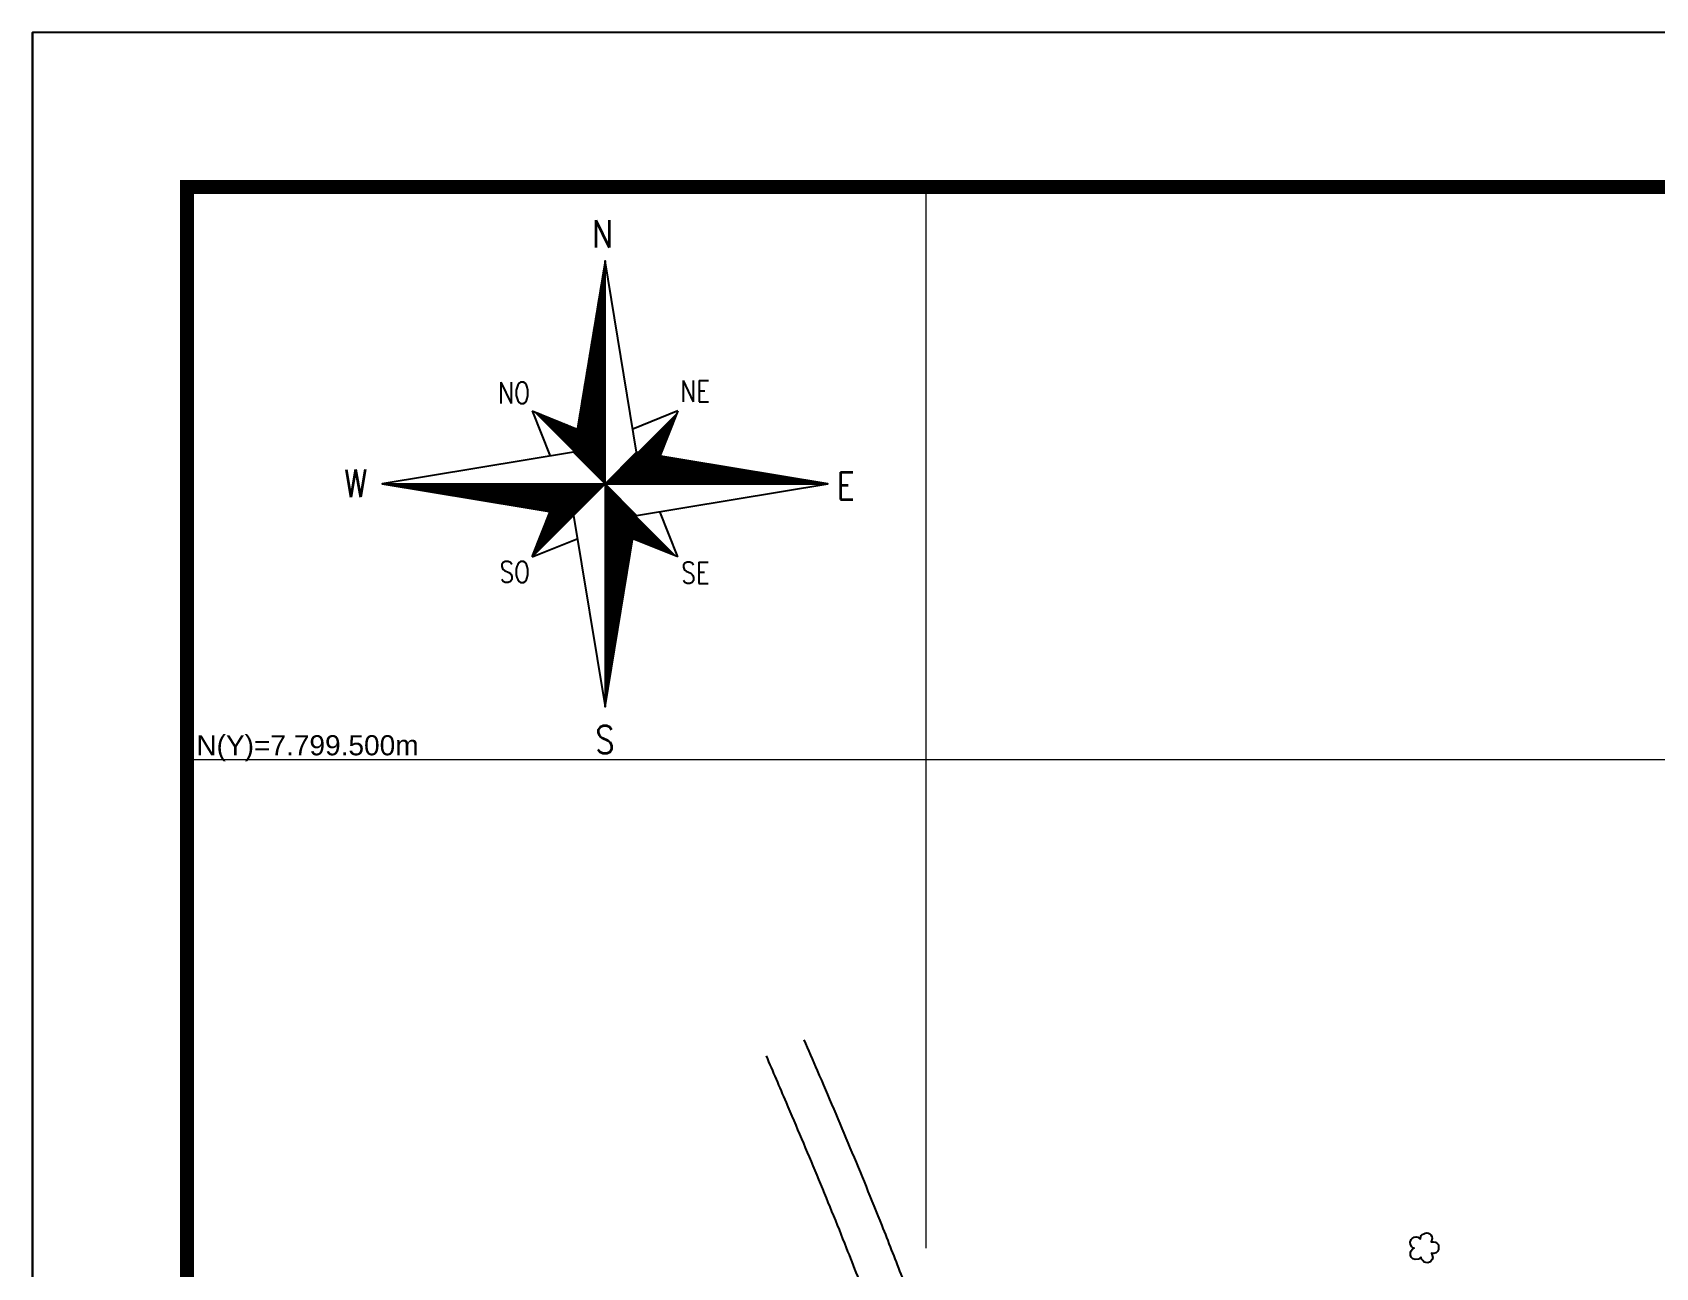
# Model space of a CAD drawing. Extents: x 732566 to 734141, y 7797625 to 7799853.
# Drawn here: x 732566 to 733354, y 7799254 to 7799853 of the extents above; entities that cross this region are included whole.
import ezdxf
from ezdxf.enums import TextEntityAlignment as Align

# ---------------------------------------------------------------- set-up
doc = ezdxf.new("R2010")
doc.units = 0
doc.header["$MEASUREMENT"] = 0
doc.linetypes.add('CONTINUO', pattern=[0])
doc.linetypes.add('LIN0', pattern=[0])
doc.layers.add('MALHA', color=8, linetype='Continuous', lineweight=9)
for name, color, linetype in [('MARGEM', 7, 'CONTINUO'), ('MATO', 3, 'Continuous'), ('RIO', 5, 'Continuous'), ('SETA_NORTE', 3, 'Continuous')]:
    doc.layers.add(name, color=color, linetype=linetype)
doc.styles.add('ROMANS', font='romans', dxfattribs={"height": 0.2})
doc.styles.get("Standard").update_dxf_attribs({"font": 'arial.ttf'})

msp = doc.modelspace()

# ---------------------------------------------------------------- hatches: boundary and pattern name
at = {"layer": 'SETA_NORTE', "linetype": 'Continuous'}
h = msp.add_hatch(dxfattribs=at)
h.set_pattern_fill('ANSI31', color=256, scale=0.20625, angle=270, style=0)
h.set_pattern_definition([(315, (408938.6345, 7820312.64846), (0.4630444562, 0.4630444562), [])])
h.paths.add_polyline_path([(732828.84, 7799649.02), (732830.7, 7799660.32), (732808.72, 7799669.14)])
h = msp.add_hatch(dxfattribs=at)
h.set_pattern_fill('ANSI31', color=256, scale=0.20625, angle=180, style=0)
h.set_pattern_definition([(225, (753523.047, 8123539.2179), (0.4630444562, -0.4630444562), [])])
h.paths.add_polyline_path([(732859.41, 7799649.02), (732870.71, 7799647.15), (732879.54, 7799669.14)])
h = msp.add_hatch(dxfattribs=at)
h.set_pattern_fill('ANSI31', color=256, scale=0.20625, style=0)
h.set_pattern_definition([(45, (712165.20397, 7475728.23594), (-0.4630444562, 0.4630444562), [])])
h.paths.add_polyline_path([(732828.84, 7799618.44), (732817.54, 7799620.3), (732808.72, 7799598.32)])
h = msp.add_hatch(dxfattribs=at)
h.set_pattern_fill('ANSI31', color=256, scale=0.20625, angle=90, style=0)
h.set_pattern_definition([(135, (1056749.6165, 7778954.8054), (-0.4630444562, -0.4630444562), [])])
h.paths.add_polyline_path([(732859.41, 7799618.44), (732857.55, 7799607.14), (732879.54, 7799598.32)])

# ---------------------------------------------------------------- linework, layer by layer
at = {"layer": 'MALHA', "color": 8}
for p, q in [((733000, 7799263.03), (733000, 7799777.67)), ((732641.34, 7799500), (734066.34, 7799500))]:
    msp.add_line(p, q, dxfattribs=at)
at = {"layer": 'MARGEM', "color": 174, "linetype": 'LIN0'}
msp.add_line((732566.34, 7797625.17), (732566.34, 7799852.67), dxfattribs=at)
at = {"layer": 'MARGEM', "color": 174, "linetype": 'LIN0', "flags": 128}
msp.add_lwpolyline([(734141.34, 7797625.17), (734141.34, 7799852.67), (732566.34, 7799852.67), (732566.34, 7797625.17)], close=True, dxfattribs=at)
at = {"layer": 'MARGEM', "color": 174, "linetype": 'LIN0', "const_width": 6.82, "flags": 128}
msp.add_lwpolyline([(734066.34, 7797875.97), (734066.34, 7799777.67), (732641.34, 7799777.67), (732641.34, 7797875.97)], close=True, dxfattribs=at)
at = {"layer": 'MATO', "linetype": 'CONTINUO'}
msp.add_polyline3d([(733240.1, 7799258.68, 0), (733238.85, 7799257.63, 0), (733237.27, 7799257.45, 0), (733236.14, 7799257.89, 0), (733235.34, 7799258.67, 0), (733235.01, 7799259.58, 0), (733234.92, 7799260.91, 0), (733235.35, 7799261.75, 0), (733235.81, 7799262.37, 0), (733236.72, 7799262.99, 0), (733236.14, 7799263.17, 0), (733235.57, 7799263.64, 0), (733234.9, 7799264.7, 0), (733234.77, 7799265.97, 0), (733235.26, 7799267.28, 0), (733235.77, 7799267.75, 0), (733236.7, 7799268.32, 0), (733237.68, 7799268.45, 0), (733238.46, 7799268.34, 0), (733239.07, 7799268.05, 0), (733239.75, 7799267.45, 0), (733239.95, 7799268.6, 0), (733240.13, 7799269.07, 0), (733240.63, 7799269.71, 0), (733241.38, 7799269.98, 0), (733242.12, 7799270.31, 0), (733242.94, 7799270.38, 0), (733243.72, 7799270.27, 0), (733244.36, 7799269.94, 0), (733244.83, 7799269.43, 0), (733245.24, 7799268.61, 0), (733245.41, 7799267.71, 0), (733245.03, 7799266.09, 0), (733246.16, 7799266.11, 0), (733247.1, 7799265.88, 0), (733247.98, 7799265.18, 0), (733248.47, 7799264.62, 0), (733248.6, 7799262.4, 0), (733248.06, 7799261.4, 0), (733247.33, 7799260.74, 0), (733246.19, 7799260.44, 0), (733245.19, 7799260.52, 0), (733245.73, 7799258.45, 0), (733245.48, 7799257.56, 0), (733244.88, 7799256.72, 0), (733244.22, 7799256.19, 0), (733243.28, 7799255.96, 0), (733242.35, 7799256.02, 0), (733241.65, 7799256.21, 0), (733240.85, 7799257, 0), (733240.31, 7799257.71, 0), (733240.14, 7799258.79, 0)], dxfattribs=at)
at = {"layer": 'RIO'}
for points, knots in [([(733017.61, 7798233.62), (733024.19, 7798233.71), (733030.87, 7798233.8), (733044.33, 7798234.35), (733051.1, 7798234.81), (733064.67, 7798236.5), (733071.47, 7798237.73), (733080.5, 7798240.18), (733082.79, 7798240.88), (733087.35, 7798242.42), (733089.63, 7798243.27), (733094.13, 7798245.13), (733096.36, 7798246.13), (733102.93, 7798249.35), (733107.19, 7798251.79), (733113.42, 7798255.93), (733115.53, 7798257.44), (733119.34, 7798260.38), (733121.07, 7798261.8), (733124.4, 7798264.72), (733126.02, 7798266.22), (733130.74, 7798270.84), (733133.69, 7798274.07), (733141.05, 7798282.9), (733145.17, 7798288.68), (733150.71, 7798297.38), (733152.4, 7798300.18), (733155.65, 7798305.84), (733157.21, 7798308.69), (733161.71, 7798317.31), (733164.47, 7798323.14), (733169.27, 7798334.16), (733171.35, 7798339.34), (733175.76, 7798351.09), (733178.02, 7798357.67), (733182.22, 7798370.94), (733184.15, 7798377.62), (733186.97, 7798388.23), (733187.98, 7798392.18), (733189.8, 7798400.2), (733190.62, 7798404.28), (733191.84, 7798411.82), (733192.29, 7798415.28), (733193.22, 7798425.69), (733193.28, 7798432.64), (733192.43, 7798446.43), (733191.52, 7798453.27), (733188.86, 7798466.73), (733187.11, 7798473.35), (733183.91, 7798483.15), (733182.73, 7798486.45), (733180.19, 7798492.94), (733178.84, 7798496.14), (733174.58, 7798505.59), (733171.48, 7798511.71), (733166.15, 7798521.51), (733164.01, 7798525.28), (733159.92, 7798532.3), (733157.97, 7798535.57), (733154.22, 7798541.82), (733152.4, 7798544.82), (733148.71, 7798550.82), (733146.84, 7798553.82), (733141.14, 7798562.78), (733137.22, 7798568.71), (733130.33, 7798578.47), (733127.46, 7798582.36), (733122.07, 7798589.3), (733119.57, 7798592.38), (733115.36, 7798597.31), (733113.69, 7798599.2), (733110.28, 7798602.93), (733108.55, 7798604.76), (733103.29, 7798610.15), (733099.68, 7798613.62), (733087.75, 7798624.6), (733079.16, 7798631.71), (733061.93, 7798645.63), (733053.29, 7798652.43), (733042.05, 7798661.77), (733039.23, 7798664.16), (733035.11, 7798667.73), (733033.78, 7798668.9), (733031.12, 7798671.27), (733029.79, 7798672.46), (733025.81, 7798676.07), (733023.15, 7798678.51), (733015.16, 7798685.87), (733009.79, 7798690.84), (732998.77, 7798700.59), (732993.11, 7798705.36), (732981.28, 7798714.39), (732975.11, 7798718.63), (732967.18, 7798723.23), (732965.78, 7798724.02), (732962.96, 7798725.53), (732961.54, 7798726.26), (732957.28, 7798728.39), (732954.41, 7798729.73), (732944.67, 7798734.02), (732937.73, 7798736.68), (732924, 7798741.79), (732917.21, 7798744.25), (732907.71, 7798748), (732904.84, 7798749.18), (732900.41, 7798751.1), (732898.81, 7798751.81), (732894.07, 7798754.02), (732890.95, 7798755.57), (732881.64, 7798760.54), (732875.6, 7798764.21), (732864.18, 7798772.03), (732858.78, 7798776.14), (732850.14, 7798783.45), (732846.77, 7798786.51), (732840.21, 7798792.85), (732837.01, 7798796.13), (732827.66, 7798806.26), (732821.73, 7798813.4), (732812.91, 7798824.8), (732809.88, 7798828.88), (732805.49, 7798834.94), (732804.1, 7798836.88), (732801.37, 7798840.77), (732800.02, 7798842.71), (732796.04, 7798848.57), (732793.48, 7798852.51), (732788.01, 7798861.41), (732785.17, 7798866.41), (732780.46, 7798875.64), (732778.51, 7798879.85), (732774.03, 7798890.79), (732771.77, 7798897.63), (732768.6, 7798911.45), (732767.68, 7798918.41), (732767.54, 7798928.11), (732767.63, 7798930.86), (732768.24, 7798938.12), (732769, 7798942.62), (732771.3, 7798951.23), (732772.84, 7798955.34), (732775.59, 7798960.7), (732776.5, 7798962.26), (732778.08, 7798964.67), (732778.72, 7798965.57), (732780.07, 7798967.33), (732780.78, 7798968.2), (732783.02, 7798970.74), (732784.66, 7798972.37), (732789.82, 7798977), (732793.7, 7798979.85), (732802.13, 7798985.26), (732806.67, 7798987.83), (732813.5, 7798991.49), (732815.68, 7798992.63), (732820.02, 7798994.88), (732822.19, 7798996), (732828.72, 7798999.29), (732833.08, 7799001.44), (732846.16, 7799007.79), (732854.9, 7799011.89), (732869, 7799018.52), (732874.38, 7799021.05), (732884.23, 7799025.76), (732888.71, 7799027.93), (732896.17, 7799031.63), (732899.16, 7799033.13), (732905.12, 7799036.18), (732908.07, 7799037.72), (732916.91, 7799042.39), (732922.75, 7799045.55), (732932.24, 7799050.72), (732935.88, 7799052.71), (732946.85, 7799058.7), (732954.22, 7799062.69), (732964.57, 7799068.13), (732967.41, 7799069.6), (732971.19, 7799071.53), (732972.11, 7799071.99), (732973.96, 7799072.93), (732974.9, 7799073.41), (732977.73, 7799074.84), (732979.64, 7799075.82), (732985.11, 7799078.71), (732988.69, 7799080.7), (732995.71, 7799085.14), (732999.14, 7799087.58), (733004.66, 7799092.38), (733006.86, 7799094.56), (733009.83, 7799098.11), (733010.74, 7799099.29), (733012.25, 7799101.46), (733012.87, 7799102.42), (733014.03, 7799104.36), (733014.57, 7799105.35), (733016.1, 7799108.35), (733016.99, 7799110.41), (733019.16, 7799116.3), (733020.17, 7799120.22), (733021.56, 7799128.11), (733021.95, 7799132.08), (733022.19, 7799138.81), (733022.16, 7799141.59), (733021.89, 7799147.08), (733021.64, 7799149.78), (733020.52, 7799158.61), (733019.24, 7799164.57), (733016.08, 7799176.13), (733014.21, 7799181.73), (733010.23, 7799192.67), (733008.13, 7799198.01), (733004.03, 7799208.49), (733002, 7799213.73), (732995.91, 7799229.46), (732991.89, 7799239.94), (732984.76, 7799258.29), (732981.68, 7799266.17), (732976.04, 7799280.33), (732973.5, 7799286.63), (732968.36, 7799299.18), (732965.76, 7799305.45), (732957.91, 7799324.22), (732952.6, 7799336.69), (732945.13, 7799354.14), (732942.98, 7799359.13), (732940.84, 7799364.12)], [0, 0, 0, 0, 19.400698, 19.400698, 38.801396, 38.801396, 58.202094, 58.202094, 64.795145, 64.795145, 71.435334, 71.435334, 78.075523, 78.075523, 91.355901, 91.355901, 98.37306, 98.37306, 104.415426, 104.415426, 110.457791, 110.457791, 122.542523, 122.542523, 142.338397, 142.338397, 151.648147, 151.648147, 160.957897, 160.957897, 179.577397, 179.577397, 195.821226, 195.821226, 216.197921, 216.197921, 236.574617, 236.574617, 248.389193, 248.389193, 260.203768, 260.203768, 269.941684, 269.941684, 289.191846, 289.191846, 308.442008, 308.442008, 327.69217, 327.69217, 337.61499, 337.61499, 347.53781, 347.53781, 367.383449, 367.383449, 380.035473, 380.035473, 391.23872, 391.23872, 401.601723, 401.601723, 411.964726, 411.964726, 432.690732, 432.690732, 446.737344, 446.737344, 458.20491, 458.20491, 465.502994, 465.502994, 472.801077, 472.801077, 487.397244, 487.397244, 520.28195, 520.28195, 553.166655, 553.166655, 564.351477, 564.351477, 569.72315, 569.72315, 575.094823, 575.094823, 585.838169, 585.838169, 607.324861, 607.324861, 628.811553, 628.811553, 650.298246, 650.298246, 654.846066, 654.846066, 659.393886, 659.393886, 668.489526, 668.489526, 690.166778, 690.166778, 711.844031, 711.844031, 721.392978, 721.392978, 726.87204, 726.87204, 737.830163, 737.830163, 760.005265, 760.005265, 781.305927, 781.305927, 795.620474, 795.620474, 809.935021, 809.935021, 838.564115, 838.564115, 854.04237, 854.04237, 861.280653, 861.280653, 868.518937, 868.518937, 882.995504, 882.995504, 901.009043, 901.009043, 915.743068, 915.743068, 938.67483, 938.67483, 961.606593, 961.606593, 970.72586, 970.72586, 985.695881, 985.695881, 1000.665903, 1000.665903, 1007.193096, 1007.193096, 1011.297305, 1011.297305, 1015.401515, 1015.401515, 1023.609934, 1023.609934, 1039.471846, 1039.471846, 1055.333758, 1055.333758, 1062.593862, 1062.593862, 1069.853966, 1069.853966, 1084.374174, 1084.374174, 1113.41459, 1113.41459, 1131.358421, 1131.358421, 1146.391194, 1146.391194, 1156.470997, 1156.470997, 1166.5508, 1166.5508, 1186.710406, 1186.710406, 1199.259561, 1199.259561, 1224.357873, 1224.357873, 1233.746401, 1233.746401, 1236.736146, 1236.736146, 1239.725892, 1239.725892, 1245.705384, 1245.705384, 1256.793612, 1256.793612, 1267.88184, 1267.88184, 1275.785136, 1275.785136, 1279.512935, 1279.512935, 1282.295945, 1282.295945, 1285.078954, 1285.078954, 1290.644974, 1290.644974, 1300.807051, 1300.807051, 1310.969129, 1310.969129, 1318.247482, 1318.247482, 1325.525835, 1325.525835, 1342.371193, 1342.371193, 1359.21655, 1359.21655, 1376.061908, 1376.061908, 1392.907265, 1392.907265, 1426.59798, 1426.59798, 1451.939373, 1451.939373, 1472.221328, 1472.221328, 1492.503283, 1492.503283, 1533.067192, 1533.067192, 1549.342555, 1549.342555, 1549.342555, 1549.342555]), ([(733017.33, 7798253.61), (733024.17, 7798253.71), (733030.92, 7798253.81), (733044.13, 7798254.38), (733050.58, 7798254.85), (733063.08, 7798256.52), (733069.13, 7798257.72), (733076.65, 7798259.92), (733078.33, 7798260.46), (733081.65, 7798261.64), (733083.3, 7798262.28), (733088.2, 7798264.35), (733091.4, 7798265.92), (733097.47, 7798269.34), (733100.35, 7798271.18), (733104.46, 7798274.15), (733105.78, 7798275.16), (733108.37, 7798277.26), (733109.64, 7798278.35), (733113.36, 7798281.73), (733115.74, 7798284.14), (733122.69, 7798291.82), (733126.96, 7798297.51), (733132.88, 7798306.57), (733134.79, 7798309.69), (733138.44, 7798316.04), (733140.19, 7798319.26), (733145.2, 7798329.04), (733148.24, 7798335.73), (733153.39, 7798348.28), (733155.58, 7798354.11), (733159.67, 7798365.87), (733161.57, 7798371.82), (733164.47, 7798381.65), (733165.55, 7798385.5), (733168.07, 7798394.94), (733169.43, 7798400.46), (733171.08, 7798408.73), (733171.56, 7798411.53), (733172.22, 7798416.14), (733172.43, 7798417.95), (733172.74, 7798421.14), (733172.85, 7798422.53), (733173.01, 7798425.31), (733173.07, 7798426.71), (733173.16, 7798430.9), (733173.12, 7798433.71), (733172.72, 7798442.15), (733172.07, 7798447.8), (733170.09, 7798458.98), (733168.76, 7798464.53), (733166.15, 7798473.23), (733165.08, 7798476.43), (733162.7, 7798482.87), (733161.38, 7798486.11), (733158.55, 7798492.55), (733157.04, 7798495.75), (733152.28, 7798505.31), (733148.79, 7798511.63), (733143.37, 7798520.98), (733141.58, 7798524), (733138.74, 7798528.74), (733137.71, 7798530.45), (733135.65, 7798533.86), (733134.61, 7798535.56), (733131.49, 7798540.64), (733129.4, 7798544), (733123.03, 7798553.96), (733118.67, 7798560.45), (733111.38, 7798570.47), (733108.57, 7798574.15), (733103.16, 7798580.84), (733100.57, 7798583.87), (733096.01, 7798588.92), (733094.06, 7798590.98), (733090.07, 7798595.05), (733088.03, 7798597.06), (733081.78, 7798603), (733077.45, 7798606.86), (733064.79, 7798617.72), (733056.17, 7798624.58), (733043.44, 7798634.78), (733039.42, 7798638.02), (733032, 7798644.1), (733028.61, 7798646.93), (733023.43, 7798651.38), (733021.62, 7798652.96), (733018.05, 7798656.12), (733016.28, 7798657.71), (733011.02, 7798662.49), (733007.56, 7798665.68), (732997.61, 7798674.85), (732991.19, 7798680.73), (732978.2, 7798691.7), (732971.63, 7798696.79), (732962.41, 7798702.83), (732959.93, 7798704.34), (732955.93, 7798706.61), (732954.41, 7798707.43), (732951.33, 7798709.02), (732949.77, 7798709.79), (732945.01, 7798712.05), (732941.74, 7798713.47), (732931.94, 7798717.52), (732925.21, 7798720.01), (732911.47, 7798725.09), (732904.47, 7798727.69), (732895.04, 7798731.62), (732892.62, 7798732.66), (732888.55, 7798734.52), (732886.88, 7798735.3), (732883.59, 7798736.91), (732881.95, 7798737.74), (732877.08, 7798740.27), (732873.88, 7798742.05), (732864.43, 7798747.62), (732858.33, 7798751.65), (732847.79, 7798759.4), (732843.26, 7798763.01), (732836.12, 7798769.19), (732833.41, 7798771.65), (732828.13, 7798776.68), (732825.55, 7798779.25), (732818, 7798787.1), (732813.21, 7798792.52), (732805.46, 7798801.84), (732802.4, 7798805.67), (732796.91, 7798812.82), (732794.45, 7798816.12), (732790.42, 7798821.64), (732788.83, 7798823.84), (732785.68, 7798828.29), (732784.12, 7798830.54), (732779.49, 7798837.33), (732776.48, 7798841.94), (732770.29, 7798852.08), (732767.16, 7798857.63), (732761.88, 7798868.11), (732759.66, 7798872.99), (732754.7, 7798885.41), (732752.23, 7798893.14), (732748.7, 7798909.05), (732747.65, 7798917.25), (732747.53, 7798929.71), (732747.73, 7798933.87), (732748.67, 7798942.21), (732749.4, 7798946.38), (732751.65, 7798955.46), (732753.3, 7798960.34), (732756.36, 7798967.07), (732757.38, 7798969.08), (732759.3, 7798972.45), (732760.16, 7798973.85), (732761.79, 7798976.28), (732762.54, 7798977.33), (732764.08, 7798979.36), (732764.88, 7798980.35), (732767.34, 7798983.24), (732769.06, 7798985.06), (732774.32, 7798990.13), (732778.04, 7798993.12), (732785.72, 7798998.59), (732789.69, 7799001.07), (732796.54, 7799005.05), (732799.41, 7799006.63), (732804.18, 7799009.18), (732806.07, 7799010.18), (732809.87, 7799012.15), (732811.77, 7799013.13), (732817.46, 7799016.02), (732821.24, 7799017.9), (732832.56, 7799023.45), (732840.06, 7799027.01), (732853.06, 7799033.13), (732858.58, 7799035.72), (732868.81, 7799040.55), (732873.53, 7799042.81), (732882.49, 7799047.16), (732886.74, 7799049.26), (732894.86, 7799053.39), (732898.77, 7799055.42), (732906.57, 7799059.55), (732910.48, 7799061.65), (732922.25, 7799068.03), (732930.16, 7799072.39), (732941.42, 7799078.49), (732944.61, 7799080.2), (732949.9, 7799083.01), (732951.98, 7799084.11), (732955.83, 7799086.12), (732957.61, 7799087.04), (732961.1, 7799088.83), (732962.82, 7799089.71), (732966.21, 7799091.43), (732967.89, 7799092.28), (732972.99, 7799094.9), (732976.31, 7799096.68), (732982.44, 7799100.35), (732985.26, 7799102.24), (732989.51, 7799105.64), (732991.1, 7799107.11), (732993.19, 7799109.37), (732993.83, 7799110.13), (732994.81, 7799111.42), (732995.19, 7799111.95), (732995.81, 7799112.89), (732996.07, 7799113.3), (732996.58, 7799114.15), (732996.82, 7799114.59), (732997.53, 7799115.94), (732997.98, 7799116.88), (732999.37, 7799120.22), (733000.16, 7799122.82), (733001.35, 7799128.31), (733001.75, 7799131.21), (733002.12, 7799136.29), (733002.17, 7799138.46), (733002.06, 7799145.98), (733001.43, 7799151.27), (732999.34, 7799161.85), (732997.88, 7799167.15), (732994.41, 7799177.82), (732992.41, 7799183.2), (732989.55, 7799190.61), (732988.78, 7799192.58), (732987.33, 7799196.28), (732986.66, 7799198.01), (732985.31, 7799201.45), (732984.65, 7799203.17), (732982.64, 7799208.33), (732981.32, 7799211.76), (732977.34, 7799222.05), (732974.7, 7799228.89), (732968.51, 7799244.9), (732964.96, 7799254.04), (732959.01, 7799269.05), (732956.65, 7799274.94), (732951.87, 7799286.7), (732949.45, 7799292.58), (732942.12, 7799310.2), (732937.14, 7799321.94), (732928.92, 7799341.19), (732925.69, 7799348.71), (732922.46, 7799356.23)], [0, 0, 0, 0, 20.159581, 20.159581, 40.319162, 40.319162, 60.478742, 60.478742, 66.358494, 66.358494, 72.238247, 72.238247, 83.997751, 83.997751, 95.248213, 95.248213, 100.798846, 100.798846, 106.34948, 106.34948, 117.450746, 117.450746, 140.080126, 140.080126, 151.511725, 151.511725, 162.943325, 162.943325, 185.806523, 185.806523, 205.013353, 205.013353, 224.220182, 224.220182, 236.460449, 236.460449, 254.060131, 254.060131, 263.147445, 263.147445, 269.074339, 269.074339, 273.623886, 273.623886, 278.173433, 278.173433, 287.272528, 287.272528, 305.470718, 305.470718, 323.668908, 323.668908, 334.402575, 334.402575, 345.522822, 345.522822, 356.643069, 356.643069, 378.883564, 378.883564, 389.517209, 389.517209, 395.499923, 395.499923, 401.482637, 401.482637, 413.448065, 413.448065, 437.37892, 437.37892, 451.823661, 451.823661, 464.411886, 464.411886, 473.430043, 473.430043, 482.448201, 482.448201, 500.484516, 500.484516, 533.781431, 533.781431, 549.02607, 549.02607, 561.91752, 561.91752, 568.839699, 568.839699, 575.761879, 575.761879, 589.606237, 589.606237, 615.910159, 615.910159, 642.21408, 642.21408, 651.704698, 651.704698, 657.342869, 657.342869, 662.981039, 662.981039, 674.25738, 674.25738, 696.065594, 696.065594, 717.873808, 717.873808, 725.410662, 725.410662, 730.613228, 730.613228, 735.815794, 735.815794, 746.220926, 746.220926, 767.03119, 767.03119, 783.576116, 783.576116, 794.060021, 794.060021, 804.543926, 804.543926, 825.511737, 825.511737, 839.778586, 839.778586, 851.81293, 851.81293, 859.795159, 859.795159, 867.777387, 867.777387, 883.741845, 883.741845, 902.039656, 902.039656, 917.214339, 917.214339, 939.646408, 939.646408, 962.078477, 962.078477, 973.165036, 973.165036, 984.251596, 984.251596, 997.633461, 997.633461, 1003.450569, 1003.450569, 1007.685137, 1007.685137, 1010.994239, 1010.994239, 1014.303341, 1014.303341, 1020.921545, 1020.921545, 1033.73188, 1033.73188, 1046.542215, 1046.542215, 1055.716788, 1055.716788, 1061.874784, 1061.874784, 1068.032781, 1068.032781, 1080.348775, 1080.348775, 1104.980762, 1104.980762, 1123.413036, 1123.413036, 1139.416947, 1139.416947, 1154.054638, 1154.054638, 1167.702714, 1167.702714, 1181.35079, 1181.35079, 1208.646941, 1208.646941, 1219.304019, 1219.304019, 1226.107226, 1226.107226, 1231.841393, 1231.841393, 1237.289605, 1237.289605, 1242.737817, 1242.737817, 1254.104944, 1254.104944, 1265.472071, 1265.472071, 1273.674342, 1273.674342, 1277.693239, 1277.693239, 1280.377797, 1280.377797, 1282.426459, 1282.426459, 1284.475121, 1284.475121, 1288.572445, 1288.572445, 1298.362571, 1298.362571, 1308.152696, 1308.152696, 1315.245554, 1315.245554, 1332.90144, 1332.90144, 1350.557326, 1350.557326, 1368.213211, 1368.213211, 1374.565384, 1374.565384, 1380.067698, 1380.067698, 1385.570013, 1385.570013, 1396.574642, 1396.574642, 1418.5839, 1418.5839, 1448.158759, 1448.158759, 1467.321975, 1467.321975, 1486.485191, 1486.485191, 1524.811623, 1524.811623, 1549.342555, 1549.342555, 1549.342555, 1549.342555])]:
    msp.add_open_spline(points, degree=3, knots=knots, dxfattribs=at)
at = {"layer": 'SETA_NORTE', "linetype": 'Continuous'}
for p, q in [((732843.68, 7799739.13), (732844.13, 7799739.58)), ((732843.87, 7799740.28), (732844.13, 7799740.53)), ((732844.06, 7799741.42), (732844.13, 7799741.49)), ((732841.98, 7799728.84), (732844.13, 7799730.98)), ((732842.17, 7799729.98), (732844.13, 7799731.93)), ((732842.36, 7799731.12), (732844.13, 7799732.89)), ((732842.55, 7799732.27), (732844.13, 7799733.84)), ((732842.74, 7799733.41), (732844.13, 7799734.8)), ((732842.93, 7799734.56), (732844.13, 7799735.75)), ((732843.11, 7799735.7), (732844.13, 7799736.71)), ((732843.3, 7799736.84), (732844.13, 7799737.67)), ((732843.49, 7799737.99), (732844.13, 7799738.62)), ((732840.48, 7799719.68), (732844.13, 7799723.33)), ((732840.67, 7799720.83), (732844.13, 7799724.29)), ((732840.85, 7799721.97), (732844.13, 7799725.24)), ((732841.04, 7799723.12), (732844.13, 7799726.2)), ((732841.23, 7799724.26), (732844.13, 7799727.15)), ((732841.42, 7799725.4), (732844.13, 7799728.11)), ((732841.61, 7799726.55), (732844.13, 7799729.07)), ((732841.8, 7799727.69), (732844.13, 7799730.02)), ((732838.97, 7799710.53), (732844.13, 7799715.69)), ((732839.16, 7799711.68), (732844.13, 7799716.64)), ((732839.35, 7799712.82), (732844.13, 7799717.6)), ((732839.53, 7799713.96), (732844.13, 7799718.55)), ((732839.72, 7799715.11), (732844.13, 7799719.51)), ((732839.91, 7799716.25), (732844.13, 7799720.47)), ((732840.1, 7799717.4), (732844.13, 7799721.42)), ((732840.29, 7799718.54), (732844.13, 7799722.38)), ((732837.46, 7799701.38), (732844.13, 7799708.04)), ((732837.65, 7799702.52), (732844.13, 7799709)), ((732837.84, 7799703.67), (732844.13, 7799709.95)), ((732838.03, 7799704.81), (732844.13, 7799710.91)), ((732838.22, 7799705.96), (732844.13, 7799711.87)), ((732838.4, 7799707.1), (732844.13, 7799712.82)), ((732838.59, 7799708.24), (732844.13, 7799713.78)), ((732838.78, 7799709.39), (732844.13, 7799714.73)), ((732835.77, 7799691.08), (732844.13, 7799699.44)), ((732835.95, 7799692.23), (732844.13, 7799700.4)), ((732836.14, 7799693.37), (732844.13, 7799701.35)), ((732836.33, 7799694.52), (732844.13, 7799702.31)), ((732836.52, 7799695.66), (732844.13, 7799703.27)), ((732836.71, 7799696.8), (732844.13, 7799704.22)), ((732836.9, 7799697.95), (732844.13, 7799705.18)), ((732837.09, 7799699.09), (732844.13, 7799706.13)), ((732837.27, 7799700.24), (732844.13, 7799707.09)), ((732834.26, 7799681.93), (732844.13, 7799691.8)), ((732834.45, 7799683.08), (732844.13, 7799692.75)), ((732834.64, 7799684.22), (732844.13, 7799693.71)), ((732834.82, 7799685.36), (732844.13, 7799694.67)), ((732835.01, 7799686.51), (732844.13, 7799695.62)), ((732835.2, 7799687.65), (732844.13, 7799696.58)), ((732835.39, 7799688.8), (732844.13, 7799697.53)), ((732835.58, 7799689.94), (732844.13, 7799698.49)), ((732832.75, 7799672.78), (732844.13, 7799684.15)), ((732832.94, 7799673.92), (732844.13, 7799685.11)), ((732833.13, 7799675.07), (732844.13, 7799686.07)), ((732833.32, 7799676.21), (732844.13, 7799687.02)), ((732833.5, 7799677.36), (732844.13, 7799687.98)), ((732833.69, 7799678.5), (732844.13, 7799688.93)), ((732833.88, 7799679.64), (732844.13, 7799689.89)), ((732834.07, 7799680.79), (732844.13, 7799690.84)), ((732831.24, 7799663.63), (732844.13, 7799676.51)), ((732831.43, 7799664.77), (732844.13, 7799677.47)), ((732831.62, 7799665.92), (732844.13, 7799678.42)), ((732831.81, 7799667.06), (732844.13, 7799679.38)), ((732832, 7799668.2), (732844.13, 7799680.33)), ((732832.19, 7799669.35), (732844.13, 7799681.29)), ((732832.37, 7799670.49), (732844.13, 7799682.24)), ((732832.56, 7799671.64), (732844.13, 7799683.2)), ((732808.72, 7799669.14), (732830.7, 7799660.32)), ((732808.72, 7799669.14), (732817.54, 7799647.15)), ((732829.55, 7799653.33), (732844.13, 7799667.91)), ((732829.74, 7799654.48), (732844.13, 7799668.87)), ((732829.92, 7799655.62), (732844.13, 7799669.82)), ((732830.11, 7799656.76), (732844.13, 7799670.78)), ((732830.3, 7799657.91), (732844.13, 7799671.73)), ((732830.49, 7799659.05), (732844.13, 7799672.69)), ((732830.68, 7799660.2), (732844.13, 7799673.64)), ((732830.87, 7799661.34), (732844.13, 7799674.6)), ((732831.06, 7799662.48), (732844.13, 7799675.55)), ((732879.54, 7799669.14), (732857.55, 7799660.32)), ((732879.54, 7799669.14), (732870.71, 7799647.15)), ((732828.94, 7799648.91), (732844.13, 7799664.09)), ((732828.98, 7799649.9), (732844.13, 7799665.04)), ((732829.17, 7799651.04), (732844.13, 7799666)), ((732829.36, 7799652.19), (732844.13, 7799666.95)), ((732829.42, 7799648.43), (732844.13, 7799663.13)), ((732829.9, 7799647.95), (732844.13, 7799662.18)), ((732830.38, 7799647.47), (732844.13, 7799661.22)), ((732830.86, 7799647), (732844.13, 7799660.27)), ((732831.33, 7799646.52), (732844.13, 7799659.31)), ((732831.81, 7799646.04), (732844.13, 7799658.35)), ((732832.29, 7799645.56), (732844.13, 7799657.4)), ((732832.77, 7799645.09), (732844.13, 7799656.44)), ((732833.24, 7799644.61), (732844.13, 7799655.49)), ((732833.72, 7799644.13), (732844.13, 7799654.53)), ((732834.2, 7799643.65), (732844.13, 7799653.58)), ((732834.68, 7799643.17), (732844.13, 7799652.62)), ((732835.16, 7799642.7), (732844.13, 7799651.67)), ((732835.63, 7799642.22), (732844.13, 7799650.71)), ((732836.11, 7799641.74), (732844.13, 7799649.75)), ((732836.59, 7799641.26), (732844.13, 7799648.8)), ((732837.07, 7799640.79), (732844.13, 7799647.84)), ((732837.54, 7799640.31), (732844.13, 7799646.89)), ((732838.02, 7799639.83), (732844.13, 7799645.93)), ((732838.5, 7799639.35), (732844.13, 7799644.98)), ((732844.34, 7799633.73), (732859.6, 7799648.99)), ((732845.3, 7799633.73), (732860.42, 7799648.85)), ((732846.25, 7799633.73), (732861.24, 7799648.71)), ((732847.21, 7799633.73), (732862.06, 7799648.58)), ((732848.16, 7799633.73), (732862.88, 7799648.44)), ((732849.12, 7799633.73), (732863.7, 7799648.31)), ((732850.08, 7799633.73), (732864.52, 7799648.17)), ((732851.03, 7799633.73), (732865.34, 7799648.04)), ((732851.99, 7799633.73), (732866.16, 7799647.9)), ((732852.94, 7799633.73), (732866.98, 7799647.77)), ((732853.9, 7799633.73), (732867.8, 7799647.63)), ((732854.85, 7799633.73), (732868.62, 7799647.5)), ((732855.81, 7799633.73), (732869.45, 7799647.36)), ((732856.76, 7799633.73), (732870.27, 7799647.23)), ((732857.72, 7799633.73), (732871.09, 7799647.09)), ((732858.68, 7799633.73), (732871.91, 7799646.96)), ((732859.63, 7799633.73), (732872.73, 7799646.82)), ((732860.59, 7799633.73), (732873.55, 7799646.69)), ((732861.54, 7799633.73), (732874.37, 7799646.55)), ((732862.5, 7799633.73), (732875.19, 7799646.42)), ((732863.45, 7799633.73), (732876.01, 7799646.28)), ((732864.41, 7799633.73), (732876.83, 7799646.15)), ((732865.36, 7799633.73), (732877.65, 7799646.01)), ((732866.32, 7799633.73), (732878.47, 7799645.88)), ((732867.28, 7799633.73), (732879.29, 7799645.74)), ((732868.23, 7799633.73), (732880.11, 7799645.61)), ((732869.19, 7799633.73), (732880.93, 7799645.47)), ((732870.14, 7799633.73), (732881.75, 7799645.34)), ((732871.1, 7799633.73), (732882.57, 7799645.2)), ((732872.05, 7799633.73), (732883.39, 7799645.07)), ((732873.01, 7799633.73), (732884.21, 7799644.93)), ((732873.96, 7799633.73), (732885.03, 7799644.8)), ((732874.92, 7799633.73), (732885.85, 7799644.66)), ((732875.88, 7799633.73), (732886.67, 7799644.53)), ((732876.83, 7799633.73), (732887.49, 7799644.39)), ((732877.79, 7799633.73), (732888.31, 7799644.26)), ((732838.98, 7799638.87), (732844.13, 7799644.02)), ((732839.46, 7799638.4), (732844.13, 7799643.07)), ((732839.93, 7799637.92), (732844.13, 7799642.11)), ((732840.41, 7799637.44), (732844.13, 7799641.15)), ((732840.89, 7799636.96), (732844.13, 7799640.2)), ((732841.37, 7799636.49), (732844.13, 7799639.24)), ((732841.84, 7799636.01), (732844.13, 7799638.29)), ((732842.32, 7799635.53), (732844.13, 7799637.33)), ((732842.8, 7799635.05), (732844.13, 7799636.38)), ((732878.74, 7799633.73), (732889.13, 7799644.12)), ((732879.7, 7799633.73), (732889.96, 7799643.99)), ((732880.65, 7799633.73), (732890.78, 7799643.85)), ((732881.61, 7799633.73), (732891.6, 7799643.71)), ((732882.56, 7799633.73), (732892.42, 7799643.58)), ((732883.52, 7799633.73), (732893.24, 7799643.44)), ((732884.47, 7799633.73), (732894.06, 7799643.31)), ((732885.43, 7799633.73), (732894.88, 7799643.17)), ((732886.39, 7799633.73), (732895.7, 7799643.04)), ((732887.34, 7799633.73), (732896.52, 7799642.9)), ((732888.3, 7799633.73), (732897.34, 7799642.77)), ((732889.25, 7799633.73), (732898.16, 7799642.63)), ((732890.21, 7799633.73), (732898.98, 7799642.5)), ((732891.16, 7799633.73), (732899.8, 7799642.36)), ((732892.12, 7799633.73), (732900.62, 7799642.23)), ((732893.07, 7799633.73), (732901.44, 7799642.09)), ((732894.03, 7799633.73), (732902.26, 7799641.96)), ((732894.99, 7799633.73), (732903.08, 7799641.82)), ((732895.94, 7799633.73), (732903.9, 7799641.69)), ((732896.9, 7799633.73), (732904.72, 7799641.55)), ((732897.85, 7799633.73), (732905.54, 7799641.42)), ((732898.81, 7799633.73), (732906.36, 7799641.28)), ((732899.76, 7799633.73), (732907.18, 7799641.15)), ((732900.72, 7799633.73), (732908, 7799641.01)), ((732901.67, 7799633.73), (732908.82, 7799640.88)), ((732902.63, 7799633.73), (732909.65, 7799640.74)), ((732903.59, 7799633.73), (732910.47, 7799640.61)), ((732904.54, 7799633.73), (732911.29, 7799640.47)), ((732905.5, 7799633.73), (732912.11, 7799640.34)), ((732906.45, 7799633.73), (732912.93, 7799640.2)), ((732907.41, 7799633.73), (732913.75, 7799640.07)), ((732908.36, 7799633.73), (732914.57, 7799639.93)), ((732909.32, 7799633.73), (732915.39, 7799639.8)), ((732910.27, 7799633.73), (732916.21, 7799639.66)), ((732911.23, 7799633.73), (732917.03, 7799639.53)), ((732912.19, 7799633.73), (732917.85, 7799639.39)), ((732913.14, 7799633.73), (732918.67, 7799639.26)), ((732914.1, 7799633.73), (732919.49, 7799639.12)), ((732915.05, 7799633.73), (732920.31, 7799638.99)), ((732916.01, 7799633.73), (732921.13, 7799638.85)), ((732916.96, 7799633.73), (732921.95, 7799638.71)), ((732917.92, 7799633.73), (732922.77, 7799638.58)), ((732918.87, 7799633.73), (732923.59, 7799638.44)), ((732919.83, 7799633.73), (732924.41, 7799638.31)), ((732920.79, 7799633.73), (732925.23, 7799638.17)), ((732921.74, 7799633.73), (732926.05, 7799638.04)), ((732922.7, 7799633.73), (732926.87, 7799637.9)), ((732923.65, 7799633.73), (732927.69, 7799637.77)), ((732924.61, 7799633.73), (732928.51, 7799637.63)), ((732925.56, 7799633.73), (732929.34, 7799637.5)), ((732926.52, 7799633.73), (732930.16, 7799637.36)), ((732927.47, 7799633.73), (732930.98, 7799637.23)), ((732928.43, 7799633.73), (732931.8, 7799637.09)), ((732929.39, 7799633.73), (732932.62, 7799636.96)), ((732930.34, 7799633.73), (732933.44, 7799636.82)), ((732931.3, 7799633.73), (732934.26, 7799636.69)), ((732932.25, 7799633.73), (732935.08, 7799636.55)), ((732933.21, 7799633.73), (732935.9, 7799636.42)), ((732934.16, 7799633.73), (732936.72, 7799636.28)), ((732736.32, 7799633.68), (732736.36, 7799633.73)), ((732737.14, 7799633.54), (732737.32, 7799633.73)), ((732737.96, 7799633.41), (732738.28, 7799633.73)), ((732738.78, 7799633.27), (732739.23, 7799633.73)), ((732739.6, 7799633.14), (732740.19, 7799633.73)), ((732740.42, 7799633), (732741.14, 7799633.73)), ((732741.24, 7799632.87), (732742.1, 7799633.73)), ((732742.06, 7799632.73), (732743.05, 7799633.73)), ((732742.88, 7799632.6), (732744.01, 7799633.73)), ((732743.7, 7799632.46), (732744.96, 7799633.73)), ((732744.52, 7799632.33), (732745.92, 7799633.73)), ((732745.34, 7799632.19), (732746.88, 7799633.73)), ((732746.16, 7799632.06), (732747.83, 7799633.73)), ((732746.98, 7799631.92), (732748.79, 7799633.73)), ((732747.8, 7799631.79), (732749.74, 7799633.73)), ((732748.62, 7799631.65), (732750.7, 7799633.73)), ((732749.44, 7799631.52), (732751.65, 7799633.73)), ((732750.26, 7799631.38), (732752.61, 7799633.73)), ((732751.08, 7799631.25), (732753.56, 7799633.73)), ((732751.9, 7799631.11), (732754.52, 7799633.73)), ((732752.72, 7799630.98), (732755.48, 7799633.73)), ((732753.54, 7799630.84), (732756.43, 7799633.73)), ((732754.36, 7799630.7), (732757.39, 7799633.73)), ((732755.19, 7799630.57), (732758.34, 7799633.73)), ((732756.01, 7799630.43), (732759.3, 7799633.73)), ((732756.83, 7799630.3), (732760.25, 7799633.73)), ((732757.65, 7799630.16), (732761.21, 7799633.73)), ((732758.47, 7799630.03), (732762.16, 7799633.73)), ((732759.29, 7799629.89), (732763.12, 7799633.73)), ((732760.11, 7799629.76), (732764.08, 7799633.73)), ((732760.93, 7799629.62), (732765.03, 7799633.73)), ((732761.75, 7799629.49), (732765.99, 7799633.73)), ((732762.57, 7799629.35), (732766.94, 7799633.73)), ((732763.39, 7799629.22), (732767.9, 7799633.73)), ((732764.21, 7799629.08), (732768.85, 7799633.73)), ((732765.03, 7799628.95), (732769.81, 7799633.73)), ((732765.85, 7799628.81), (732770.76, 7799633.73)), ((732766.67, 7799628.68), (732771.72, 7799633.73)), ((732767.49, 7799628.54), (732772.68, 7799633.73)), ((732768.31, 7799628.41), (732773.63, 7799633.73)), ((732769.13, 7799628.27), (732774.59, 7799633.73)), ((732769.95, 7799628.14), (732775.54, 7799633.73)), ((732770.77, 7799628), (732776.5, 7799633.73)), ((732771.59, 7799627.87), (732777.45, 7799633.73)), ((732772.41, 7799627.73), (732778.41, 7799633.73)), ((732773.23, 7799627.6), (732779.36, 7799633.73)), ((732774.05, 7799627.46), (732780.32, 7799633.73)), ((732774.88, 7799627.33), (732781.28, 7799633.73)), ((732775.7, 7799627.19), (732782.23, 7799633.73)), ((732776.52, 7799627.06), (732783.19, 7799633.73)), ((732777.34, 7799626.92), (732784.14, 7799633.73)), ((732778.16, 7799626.79), (732785.1, 7799633.73)), ((732778.98, 7799626.65), (732786.05, 7799633.73)), ((732779.8, 7799626.52), (732787.01, 7799633.73)), ((732780.62, 7799626.38), (732787.96, 7799633.73)), ((732781.44, 7799626.25), (732788.92, 7799633.73)), ((732782.26, 7799626.11), (732789.88, 7799633.73)), ((732783.08, 7799625.98), (732790.83, 7799633.73)), ((732783.9, 7799625.84), (732791.79, 7799633.73)), ((732784.72, 7799625.7), (732792.74, 7799633.73)), ((732785.54, 7799625.57), (732793.7, 7799633.73)), ((732786.36, 7799625.43), (732794.65, 7799633.73)), ((732787.18, 7799625.3), (732795.61, 7799633.73)), ((732788, 7799625.16), (732796.56, 7799633.73)), ((732788.82, 7799625.03), (732797.52, 7799633.73)), ((732789.64, 7799624.89), (732798.48, 7799633.73)), ((732790.46, 7799624.76), (732799.43, 7799633.73)), ((732791.28, 7799624.62), (732800.39, 7799633.73)), ((732792.1, 7799624.49), (732801.34, 7799633.73)), ((732792.92, 7799624.35), (732802.3, 7799633.73)), ((732793.74, 7799624.22), (732803.25, 7799633.73)), ((732794.57, 7799624.08), (732804.21, 7799633.73)), ((732795.39, 7799623.95), (732805.16, 7799633.73)), ((732796.21, 7799623.81), (732806.12, 7799633.73)), ((732797.03, 7799623.68), (732807.08, 7799633.73)), ((732797.85, 7799623.54), (732808.03, 7799633.73)), ((732798.67, 7799623.41), (732808.99, 7799633.73)), ((732799.49, 7799623.27), (732809.94, 7799633.73)), ((732800.31, 7799623.14), (732810.9, 7799633.73)), ((732801.13, 7799623), (732811.85, 7799633.73)), ((732801.95, 7799622.87), (732812.81, 7799633.73)), ((732802.77, 7799622.73), (732813.76, 7799633.73)), ((732803.59, 7799622.6), (732814.72, 7799633.73)), ((732804.41, 7799622.46), (732815.68, 7799633.73)), ((732805.23, 7799622.33), (732816.63, 7799633.73)), ((732806.05, 7799622.19), (732817.59, 7799633.73)), ((732806.87, 7799622.06), (732818.54, 7799633.73)), ((732807.69, 7799621.92), (732819.5, 7799633.73)), ((732808.51, 7799621.79), (732820.45, 7799633.73)), ((732844.13, 7799633.73), (732808.72, 7799598.32)), ((732809.33, 7799621.65), (732821.41, 7799633.73)), ((732810.15, 7799621.52), (732822.36, 7799633.73)), ((732810.97, 7799621.38), (732823.32, 7799633.73)), ((732811.79, 7799621.25), (732824.28, 7799633.73)), ((732812.61, 7799621.11), (732825.23, 7799633.73)), ((732813.43, 7799620.98), (732826.19, 7799633.73)), ((732814.26, 7799620.84), (732827.14, 7799633.73)), ((732815.08, 7799620.7), (732828.1, 7799633.73)), ((732815.9, 7799620.57), (732829.05, 7799633.73)), ((732816.72, 7799620.43), (732830.01, 7799633.73)), ((732817.54, 7799620.3), (732830.96, 7799633.73)), ((732818.36, 7799620.16), (732831.92, 7799633.73)), ((732819.18, 7799620.03), (732832.88, 7799633.73)), ((732820, 7799619.89), (732833.83, 7799633.73)), ((732820.82, 7799619.76), (732834.79, 7799633.73)), ((732821.64, 7799619.62), (732835.74, 7799633.73)), ((732822.46, 7799619.49), (732836.7, 7799633.73)), ((732823.28, 7799619.35), (732837.65, 7799633.73)), ((732824.1, 7799619.22), (732838.61, 7799633.73)), ((732824.92, 7799619.08), (732839.56, 7799633.73)), ((732825.74, 7799618.95), (732840.52, 7799633.73)), ((732826.56, 7799618.81), (732841.48, 7799633.73)), ((732827.38, 7799618.68), (732842.43, 7799633.73)), ((732828.2, 7799618.54), (732843.39, 7799633.73)), ((732843.28, 7799634.57), (732844.13, 7799635.42)), ((732843.76, 7799634.1), (732844.13, 7799634.47)), ((732844.13, 7799633.51), (732844.23, 7799633.62)), ((732844.13, 7799632.55), (732844.71, 7799633.14)), ((732844.13, 7799631.6), (732845.19, 7799632.66)), ((732844.13, 7799630.64), (732845.67, 7799632.19)), ((732844.13, 7799629.69), (732846.14, 7799631.71)), ((732844.13, 7799628.73), (732846.62, 7799631.23)), ((732844.13, 7799627.78), (732847.1, 7799630.75)), ((732844.13, 7799626.82), (732847.58, 7799630.27)), ((732844.13, 7799625.87), (732848.06, 7799629.8)), ((732844.13, 7799624.91), (732848.53, 7799629.32)), ((732844.13, 7799623.96), (732849.01, 7799628.84)), ((732935.12, 7799633.73), (732937.54, 7799636.15)), ((732936.07, 7799633.73), (732938.36, 7799636.01)), ((732937.03, 7799633.73), (732939.18, 7799635.88)), ((732937.99, 7799633.73), (732940, 7799635.74)), ((732938.94, 7799633.73), (732940.82, 7799635.61)), ((732939.9, 7799633.73), (732941.64, 7799635.47)), ((732940.85, 7799633.73), (732942.46, 7799635.34)), ((732941.81, 7799633.73), (732943.28, 7799635.2)), ((732942.76, 7799633.73), (732944.1, 7799635.07)), ((732943.72, 7799633.73), (732944.92, 7799634.93)), ((732944.67, 7799633.73), (732945.74, 7799634.8)), ((732945.63, 7799633.73), (732946.56, 7799634.66)), ((732946.59, 7799633.73), (732947.38, 7799634.53)), ((732947.54, 7799633.73), (732948.2, 7799634.39)), ((732948.5, 7799633.73), (732949.03, 7799634.26)), ((732949.45, 7799633.73), (732949.85, 7799634.12)), ((732950.41, 7799633.73), (732950.67, 7799633.99)), ((732951.36, 7799633.73), (732951.49, 7799633.85)), ((732844.13, 7799623), (732849.49, 7799628.36)), ((732844.13, 7799622.04), (732849.97, 7799627.89)), ((732844.13, 7799621.09), (732850.44, 7799627.41)), ((732844.13, 7799620.13), (732850.92, 7799626.93)), ((732844.13, 7799619.18), (732851.4, 7799626.45)), ((732844.13, 7799618.22), (732851.88, 7799625.97)), ((732844.13, 7799617.27), (732852.36, 7799625.5)), ((732844.13, 7799616.31), (732852.83, 7799625.02)), ((732844.13, 7799615.36), (732853.31, 7799624.54)), ((732844.13, 7799614.4), (732853.79, 7799624.06)), ((732844.13, 7799613.44), (732854.27, 7799623.59)), ((732844.13, 7799612.49), (732854.74, 7799623.11)), ((732844.13, 7799611.53), (732855.22, 7799622.63)), ((732844.13, 7799610.58), (732855.7, 7799622.15)), ((732844.13, 7799609.62), (732856.18, 7799621.67)), ((732844.13, 7799608.67), (732856.66, 7799621.2)), ((732844.13, 7799607.71), (732857.13, 7799620.72)), ((732808.72, 7799598.32), (732817.54, 7799620.3)), ((732844.13, 7799606.76), (732857.61, 7799620.24)), ((732844.13, 7799605.8), (732858.09, 7799619.76)), ((732844.13, 7799604.84), (732858.57, 7799619.29)), ((732844.13, 7799603.89), (732859.04, 7799618.81)), ((732844.13, 7799602.93), (732859.37, 7799618.18)), ((732844.13, 7799601.98), (732859.18, 7799617.04)), ((732844.13, 7799601.02), (732858.99, 7799615.89)), ((732844.13, 7799600.07), (732858.81, 7799614.75)), ((732844.13, 7799599.11), (732858.62, 7799613.6)), ((732879.54, 7799598.32), (732870.71, 7799620.3)), ((732808.72, 7799598.32), (732830.7, 7799607.14)), ((732844.13, 7799598.16), (732858.43, 7799612.46)), ((732844.13, 7799597.2), (732858.24, 7799611.32)), ((732844.13, 7799596.24), (732858.05, 7799610.17)), ((732844.13, 7799595.29), (732857.86, 7799609.03)), ((732844.13, 7799594.33), (732857.68, 7799607.88)), ((732844.13, 7799593.38), (732857.49, 7799606.74)), ((732844.13, 7799592.42), (732857.3, 7799605.6)), ((732879.54, 7799598.32), (732857.55, 7799607.14)), ((732844.13, 7799591.47), (732857.11, 7799604.45)), ((732844.13, 7799590.51), (732856.92, 7799603.31)), ((732844.13, 7799589.56), (732856.73, 7799602.16)), ((732844.13, 7799588.6), (732856.55, 7799601.02)), ((732844.13, 7799587.64), (732856.36, 7799599.88)), ((732844.13, 7799586.69), (732856.17, 7799598.73)), ((732844.13, 7799585.73), (732855.98, 7799597.59)), ((732844.13, 7799584.78), (732855.79, 7799596.44)), ((732844.13, 7799583.82), (732855.6, 7799595.3)), ((732844.13, 7799582.87), (732855.41, 7799594.16)), ((732844.13, 7799581.91), (732855.23, 7799593.01)), ((732844.13, 7799580.96), (732855.04, 7799591.87)), ((732844.13, 7799580), (732854.85, 7799590.72)), ((732844.13, 7799579.04), (732854.66, 7799589.58)), ((732844.13, 7799578.09), (732854.47, 7799588.44)), ((732844.13, 7799577.13), (732854.28, 7799587.29)), ((732844.13, 7799576.18), (732854.1, 7799586.15)), ((732844.13, 7799575.22), (732853.91, 7799585)), ((732844.13, 7799574.27), (732853.72, 7799583.86)), ((732844.13, 7799573.31), (732853.53, 7799582.72)), ((732844.13, 7799572.36), (732853.34, 7799581.57)), ((732844.13, 7799571.4), (732853.15, 7799580.43)), ((732844.13, 7799570.44), (732852.96, 7799579.28)), ((732844.13, 7799569.49), (732852.78, 7799578.14)), ((732844.13, 7799568.53), (732852.59, 7799577)), ((732844.13, 7799567.58), (732852.4, 7799575.85)), ((732844.13, 7799566.62), (732852.21, 7799574.71)), ((732844.13, 7799565.67), (732852.02, 7799573.56)), ((732844.13, 7799564.71), (732851.83, 7799572.42)), ((732844.13, 7799563.76), (732851.65, 7799571.28)), ((732844.13, 7799562.8), (732851.46, 7799570.13)), ((732844.13, 7799561.84), (732851.27, 7799568.99)), ((732844.13, 7799560.89), (732851.08, 7799567.84)), ((732844.13, 7799559.93), (732850.89, 7799566.7)), ((732844.13, 7799558.98), (732850.7, 7799565.56)), ((732844.13, 7799558.02), (732850.52, 7799564.41)), ((732844.13, 7799557.07), (732850.33, 7799563.27)), ((732844.13, 7799556.11), (732850.14, 7799562.12)), ((732844.13, 7799555.16), (732849.95, 7799560.98)), ((732844.13, 7799554.2), (732849.76, 7799559.84)), ((732844.13, 7799553.24), (732849.57, 7799558.69)), ((732844.13, 7799552.29), (732849.38, 7799557.55)), ((732844.13, 7799551.33), (732849.2, 7799556.4)), ((732844.13, 7799550.38), (732849.01, 7799555.26)), ((732844.13, 7799549.42), (732848.82, 7799554.12)), ((732844.13, 7799548.47), (732848.63, 7799552.97)), ((732844.13, 7799547.51), (732848.44, 7799551.83)), ((732844.13, 7799546.56), (732848.25, 7799550.68)), ((732844.13, 7799545.6), (732848.07, 7799549.54)), ((732844.13, 7799544.64), (732847.88, 7799548.4)), ((732844.13, 7799543.69), (732847.69, 7799547.25)), ((732844.13, 7799542.73), (732847.5, 7799546.11)), ((732844.13, 7799541.78), (732847.31, 7799544.96)), ((732844.13, 7799540.82), (732847.12, 7799543.82)), ((732844.13, 7799539.87), (732846.94, 7799542.68)), ((732844.13, 7799538.91), (732846.75, 7799541.53)), ((732844.13, 7799537.96), (732846.56, 7799540.39)), ((732844.13, 7799537), (732846.37, 7799539.24)), ((732844.13, 7799536.04), (732846.18, 7799538.1)), ((732844.13, 7799535.09), (732845.99, 7799536.96)), ((732844.13, 7799534.13), (732845.8, 7799535.81)), ((732844.13, 7799533.18), (732845.62, 7799534.67)), ((732844.13, 7799532.22), (732845.43, 7799533.52)), ((732844.13, 7799531.27), (732845.24, 7799532.38)), ((732844.13, 7799530.31), (732845.05, 7799531.24)), ((732844.13, 7799529.36), (732844.86, 7799530.09)), ((732844.13, 7799528.4), (732844.67, 7799528.95)), ((732844.13, 7799527.44), (732844.49, 7799527.8)), ((732844.13, 7799526.49), (732844.3, 7799526.66))]:
    msp.add_line(p, q, dxfattribs=at)
msp.add_lwpolyline([(732859.41, 7799618.44), (732952.23, 7799633.73), (732859.41, 7799649.02), (732844.13, 7799741.83), (732828.84, 7799649.02), (732736.02, 7799633.73), (732828.84, 7799618.44), (732844.13, 7799525.62)], close=True, dxfattribs=at)
for points in [[(732844.13, 7799633.73), (732844.13, 7799741.83)], [(732844.13, 7799633.73), (732828.84, 7799649.02)], [(732844.13, 7799633.73), (732859.41, 7799649.02)], [(732736.02, 7799633.73), (732952.23, 7799633.73)], [(732844.13, 7799633.73), (732828.84, 7799618.44)], [(732844.13, 7799633.73), (732859.41, 7799618.44)], [(732844.13, 7799633.73), (732844.13, 7799525.62)]]:
    msp.add_lwpolyline(points, dxfattribs=at)

# ---------------------------------------------------------------- texts
at = {"layer": 'MALHA'}
msp.add_text('N(Y)=7.799.500m', height=9.75, dxfattribs=at).set_placement((732753.71, 7799506.93), align=Align.MIDDLE_RIGHT)
at = {"layer": 'SETA_NORTE', "color": 0, "lineweight": 30, "style": 'ROMANS', "width": 0.8}
for s, height, p in [('N ', 13.406, (732837.85, 7799748.3)), ('NE', 10.312, (732880.6, 7799673.47)), ('NO', 10.312, (732792.24, 7799672.72)), ('W', 13.41, (732717.63, 7799627.32)), ('E', 13.41, (732956.55, 7799626.06)), ('SO', 10.312, (732792.94, 7799585.81)), ('SE', 10.312, (732881.11, 7799585.42)), ('S', 13.41, (732839.51, 7799502.9))]:
    msp.add_text(s, height=height, dxfattribs=at).set_placement(p)

doc.saveas('drawing.dxf')
